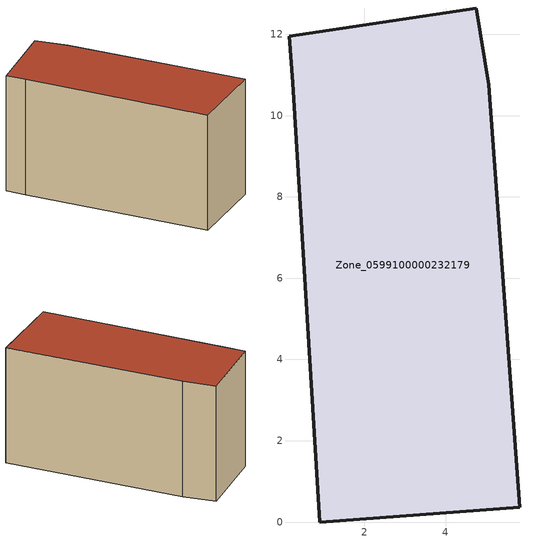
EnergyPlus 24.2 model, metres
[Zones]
Zone_0599100000232179
 floor ground (C_G): 0.15,11.95 4.75,12.64 5.06,10.76 5.83,0.36 0.9,0 0.24,10.81 z0
 wall outside (C_F): 0.9,0 5.83,0.36 5.06,10.76 4.75,12.64 0.15,11.95 0.24,10.81 0.9,0 z0:6.9
 roof outside (C_R): 4.75,12.64 0.15,11.95 0.24,10.81 0.9,0 5.83,0.36 5.06,10.76 z6.9
[BUILDING]
Pand.0599100000232179: North Axis=0; Terrain=City; Loads Convergence Tolerance Value=0.04; Temperature Convergence Tolerance Value=0.4; Solar Distribution=FullExterior; Maximum Number of Warmup Days=25; Minimum Number of Warmup Days=1
[Site:Location]
Rotterdam.The.Hague.AP_ZH_NLD Design_Conditions: Latitude=51.96; Longitude=4.45; Time Zone=1; Elevation=-4.5
[SITE:GROUNDTEMPERATURE:BUILDINGSURFACE]
18, 18, 18, 18, 18, 18, 18, 18, 18, 18, 18, 18
[MATERIAL] Thermal Absorptance=0.9; Solar Absorptance=0.7; Visible Absorptance=0.7
Name | Roughness | Thickness | Conductivity | Density | Specific Heat
G.TC.1946 | MediumSmooth | 0.15 | 1 | 540 | 1210
F.TC.1946 | Rough | 0.3 | 0.857143 | 1920 | 840
R.TC.1946 | MediumRough | 0.2 | 0.909091 | 1500 | 1000
[CONSTRUCTION]
C_G: G.TC.1946
C_F: F.TC.1946
C_R: R.TC.1946
[ZONE]
Zone_0599100000232179: Type=1; Multiplier=1; Ceiling Height=Autocalculate; Volume=Autocalculate; Floor Area=autocalculate; Part of Total Floor Area=Yes
[ZONEINFILTRATION:DESIGNFLOWRATE]
Infil_Zone_0599100000232179: Zone or ZoneList or Space or SpaceList=Zone_0599100000232179; Schedule=AlwaysOn; Design Flow Rate Calculation Method=Flow/Area; Flow Rate per Floor Area=0.003; Constant Term Coefficient=1; Temperature Term Coefficient=0; Velocity Term Coefficient=0; Velocity Squared Term Coefficient=0
[HVACTEMPLATE:ZONE:IDEALLOADSAIRSYSTEM]
Zone_0599100000232179: Maximum Heating Supply Air Temperature=50; Minimum Cooling Supply Air Temperature=13; Maximum Heating Supply Air Humidity Ratio=0.0156; Minimum Cooling Supply Air Humidity Ratio=0.0077; Heating Limit=NoLimit; Cooling Limit=NoLimit; Dehumidification Control Type=ConstantSensibleHeatRatio; Cooling Sensible Heat Ratio=0.7; Dehumidification Setpoint=60; Humidification Control Type=None; Humidification Setpoint=30; Outdoor Air Method=None; Outdoor Air Flow Rate per Person=0.00944; Outdoor Air Flow Rate per Zone Floor Area=0; Outdoor Air Flow Rate per Zone=0; Demand Controlled Ventilation Type=None; Outdoor Air Economizer Type=NoEconomizer; Heat Recovery Type=None; Sensible Heat Recovery Effectiveness=0.7; Latent Heat Recovery Effectiveness=0.65
[ZONECONTROL:THERMOSTAT]
ThermostatControl_Zone_0599100000232179: Zone or ZoneList=Zone_0599100000232179; Control Type Schedule=DualSetpointControlType; Control 1=Thermostat_Zone_0599100000232179; Temperature Difference Between Cutout And Setpoint=0
[THERMOSTATSETPOINT:DUALSETPOINT]
Thermostat_Zone_0599100000232179: Heating Setpoint Temperature Schedule=HeatingSetpoint_Zone_0599100000232179; Cooling Setpoint Temperature Schedule=CoolingSetpoint_Zone_0599100000232179
[SCHEDULE:COMPACT]
HeatingSetpoint_Zone_0599100000232179: Through: 12/31, For: AllDays, Until: 24:00, 21
CoolingSetpoint_Zone_0599100000232179: Through: 12/31, For: AllDays, Until: 24:00, 24
DualSetpointControlType: Through: 12/31, For: AllDays, Until: 24:00, 4
AlwaysOn: Through: 12/31, For: AllDays, Until: 24:00, 1
